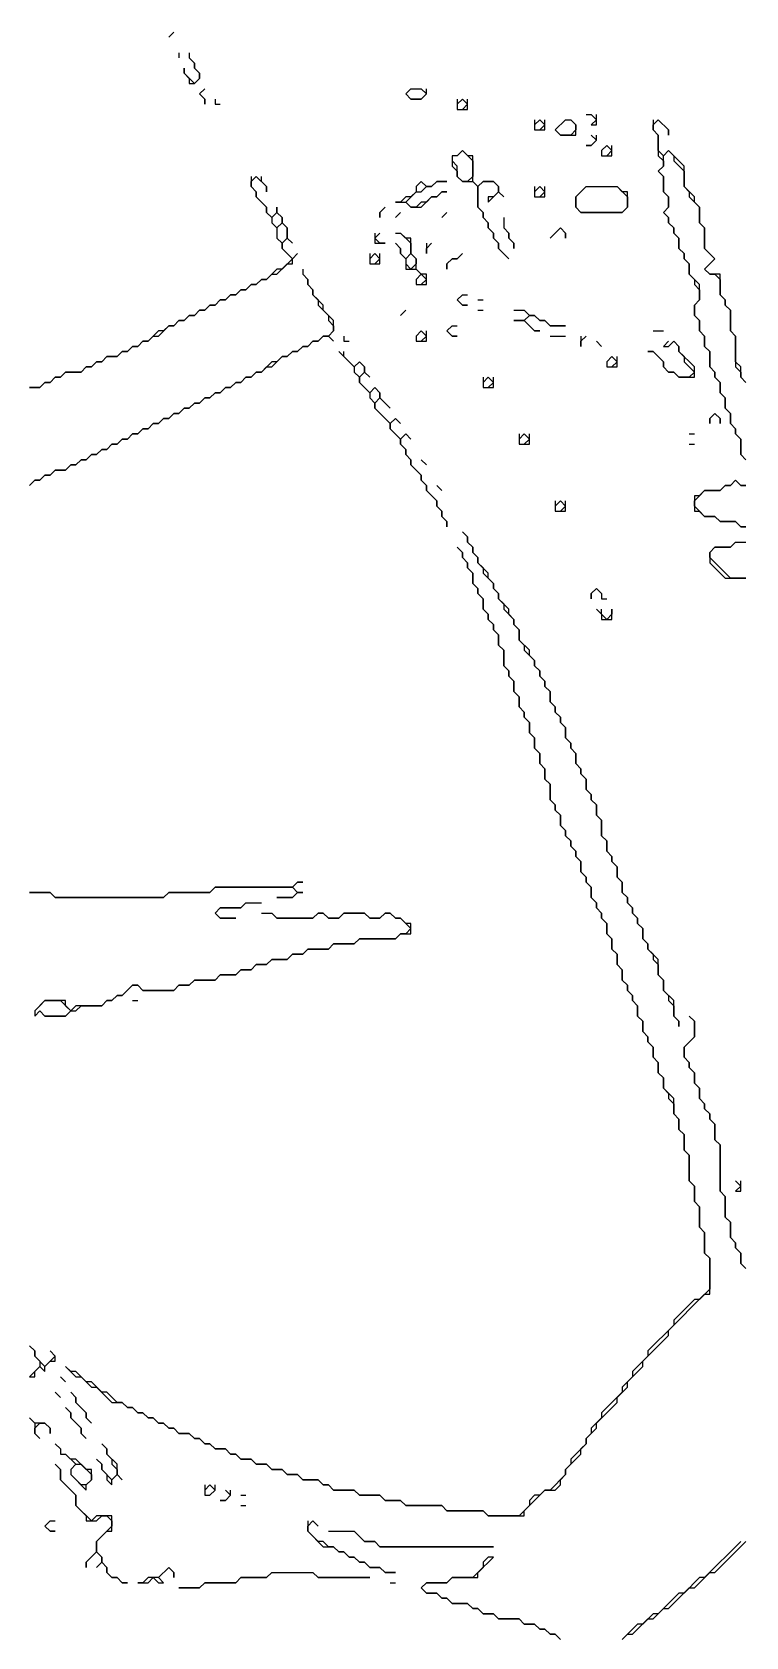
# Model space of a CAD drawing. Header units: metres. Extents: x 0 to 599, y 1 to 800.
# Drawn here: x 460.5 to 599, y 165.5 to 477 of the extents above; entities that cross this region are included whole.
import ezdxf

# ---------------------------------------------------------------- set-up
doc = ezdxf.new("R2010")
doc.units = ezdxf.units.M

msp = doc.modelspace()

# ---------------------------------------------------------------- linework, layer by layer
for points in [[(488, 477), (487, 476)], [(489, 473), (489, 472)], [(491, 473), (491, 472), (492, 471), (492, 470), (493, 469), (493, 468), (492, 467), (490, 469), (490, 470), (490, 469), (491, 468), (491, 467), (492, 467), (493, 468), (493, 469), (492, 470), (492, 471), (491, 472)], [(494, 466), (493, 465), (494, 464), (494, 463), (494, 464), (493, 465)], [(534, 466), (533, 465), (534, 464), (536, 464), (537, 465), (537, 466)], [(533, 465), (534, 466), (536, 466), (537, 465), (536, 464), (534, 464)], [(496, 464), (496, 463), (497, 463)], [(543, 464), (543, 462), (545, 462), (545, 464)], [(543, 463), (544, 464), (545, 463), (544, 462)], [(495, 461)], [(558, 460), (558, 458), (560, 458), (560, 460)], [(558, 459), (559, 460), (560, 459), (559, 458)], [(564, 460), (562, 458), (563, 457), (566, 457), (566, 459), (565, 460)], [(564, 460), (565, 460), (566, 459), (566, 458), (565, 457), (563, 457), (562, 458)], [(568, 461), (569, 461), (570, 460), (569, 459), (570, 459), (570, 461)], [(581, 460), (581, 458), (582, 457), (582, 453), (583, 452), (583, 451), (582, 450), (583, 449), (583, 446), (584, 445), (584, 443), (583, 442), (584, 441), (584, 440), (585, 439), (585, 438), (586, 437), (586, 435), (587, 434), (587, 433), (588, 432), (588, 430), (589, 429), (589, 428), (590, 427), (590, 425), (589, 424), (589, 422), (590, 421), (590, 419), (591, 418), (591, 416), (592, 415), (592, 412), (593, 411), (593, 410), (594, 409), (594, 407), (595, 406), (595, 404), (596, 403), (596, 401), (597, 400), (597, 399), (598, 398), (598, 395), (599, 394), (598, 395), (598, 398), (597, 399), (597, 400), (596, 401), (596, 403), (595, 404), (595, 406), (594, 407), (594, 409), (593, 410), (593, 411), (592, 412), (592, 415), (591, 416), (591, 418), (590, 419), (590, 421), (589, 422), (589, 424), (590, 425), (590, 428), (588, 430), (588, 432), (587, 433), (587, 434), (586, 435), (586, 437), (585, 438), (585, 439), (584, 440), (584, 441), (583, 442), (584, 443), (584, 445), (583, 446), (583, 449), (582, 450), (583, 451), (583, 453), (584, 454), (585, 453), (585, 452), (587, 450), (587, 447), (588, 446), (588, 445), (590, 443), (590, 440), (591, 439), (591, 435), (593, 433), (591, 431), (592, 430), (593, 430), (594, 429), (594, 426), (595, 425), (595, 424), (596, 423), (596, 419), (597, 418), (597, 412), (598, 411), (598, 410), (599, 409), (598, 410), (598, 412), (597, 413), (597, 418), (596, 419), (596, 423), (595, 424), (595, 425), (594, 426), (594, 430), (592, 430), (591, 431), (593, 433), (591, 435), (591, 439), (590, 440), (590, 443), (589, 444), (589, 445), (587, 447), (587, 451), (584, 454), (583, 453), (582, 454), (582, 457), (581, 458), (581, 459), (582, 460), (584, 458), (584, 457), (584, 458), (582, 460)], [(569, 457), (570, 456), (569, 455), (568, 455), (569, 455), (570, 456), (570, 457)], [(572, 455), (571, 454), (571, 453), (573, 453), (573, 455)], [(571, 454), (572, 455), (573, 454), (572, 453)], [(544, 454), (543, 453), (542, 453), (542, 451), (543, 450), (543, 449), (544, 448), (546, 448), (547, 447), (547, 443), (548, 442), (548, 441), (549, 440), (549, 439), (550, 438), (550, 437), (551, 436), (551, 435), (553, 433), (551, 435), (551, 436), (550, 437), (550, 438), (549, 439), (549, 440), (548, 441), (548, 442), (547, 443), (547, 447), (548, 448), (550, 448), (551, 447), (551, 446), (550, 445), (549, 445), (549, 444), (551, 446), (552, 445), (551, 446), (551, 447), (550, 448), (548, 448), (547, 447), (546, 448), (546, 453), (545, 453)], [(544, 454), (546, 452), (546, 449), (545, 448), (544, 448), (543, 449), (543, 451), (542, 452)], [(503, 449), (503, 447), (504, 446), (504, 445), (506, 443), (506, 442), (507, 441), (507, 440), (508, 439), (508, 437), (509, 436), (509, 435), (511, 433), (509, 431), (508, 431), (506, 429), (505, 429), (504, 428), (503, 428), (502, 427), (501, 427), (500, 426), (499, 426), (498, 425), (497, 425), (496, 424), (495, 424), (494, 423), (493, 423), (492, 422), (491, 422), (490, 421), (489, 421), (488, 420), (487, 420), (486, 419), (485, 419), (483, 417), (482, 417), (481, 416), (480, 416), (479, 415), (478, 415), (477, 414), (475, 414), (474, 413), (473, 413), (472, 412), (471, 412), (470, 411), (467, 411), (466, 410), (465, 410), (464, 409), (463, 409), (462, 408), (460, 408)], [(460, 408), (462, 408), (463, 409), (464, 409), (465, 410), (466, 410), (467, 411), (470, 411), (471, 412), (472, 412), (473, 413), (474, 413), (475, 414), (477, 414), (478, 415), (479, 415), (480, 416), (481, 416), (482, 417), (483, 417), (484, 418), (485, 418), (487, 420), (488, 420), (489, 421), (490, 421), (491, 422), (492, 422), (493, 423), (494, 423), (495, 424), (496, 424), (497, 425), (498, 425), (499, 426), (500, 426), (501, 427), (502, 427), (503, 428), (504, 428), (505, 429), (506, 429), (507, 430), (508, 430), (510, 432), (511, 432), (511, 433), (512, 434), (511, 433), (509, 435), (509, 436), (510, 437), (511, 436), (510, 437), (510, 439), (509, 440), (509, 441), (508, 442), (508, 443), (508, 442), (507, 441), (506, 442), (506, 443), (504, 445), (504, 446), (503, 447), (503, 448), (504, 449), (506, 447), (506, 446), (506, 447), (505, 448), (505, 449)], [(536, 448), (535, 447), (535, 446), (534, 445), (533, 445), (532, 444), (531, 444), (533, 444), (534, 443), (536, 443), (538, 445), (539, 445), (540, 446), (541, 446), (540, 446), (539, 445), (538, 445), (537, 444), (536, 444), (535, 443), (534, 443), (533, 444), (535, 446), (536, 446), (537, 447), (538, 447), (539, 448), (541, 448), (539, 448), (538, 447), (537, 447)], [(535, 447), (536, 448), (537, 447), (536, 446)], [(558, 447), (558, 445), (560, 445), (560, 447)], [(558, 446), (559, 447), (560, 446), (559, 445)], [(568, 447), (566, 445), (566, 443), (567, 442), (575, 442), (576, 443), (576, 446), (575, 446), (574, 447)], [(568, 447), (574, 447), (576, 445), (576, 443), (575, 442), (567, 442), (566, 443), (566, 445)], [(529, 443), (528, 442), (528, 441), (528, 442)], [(507, 441), (508, 442), (509, 441), (509, 440), (508, 439), (507, 440)], [(508, 439), (509, 440), (510, 439), (510, 437), (509, 436), (508, 437)], [(532, 442), (531, 441)], [(541, 442), (540, 441)], [(550, 442)], [(552, 441), (552, 439), (553, 438), (553, 437), (554, 436), (554, 435), (554, 436), (553, 437), (553, 438), (552, 439)], [(527, 438), (527, 436), (529, 436), (528, 436), (527, 437), (528, 438)], [(531, 438), (532, 438), (534, 436), (534, 434), (533, 433), (532, 434), (532, 435), (531, 436), (532, 435), (532, 434), (533, 433), (533, 431), (535, 431), (536, 430), (535, 429), (535, 428), (537, 428), (537, 430), (536, 430), (535, 431), (535, 433), (534, 434), (534, 437), (533, 437), (532, 438)], [(559, 437)], [(563, 439), (561, 437), (563, 439), (564, 438), (564, 437), (564, 438)], [(526, 434), (526, 432), (528, 432), (528, 434)], [(526, 433), (527, 434), (528, 433), (527, 432)], [(530, 434)], [(533, 433), (534, 434), (535, 433), (535, 432), (534, 431), (533, 432)], [(537, 436), (537, 434), (537, 435), (538, 436)], [(539, 434)], [(544, 434), (543, 433), (542, 433), (541, 432), (541, 431), (541, 432), (542, 433), (543, 433)], [(546, 434)], [(513, 431), (513, 430), (514, 429), (514, 428), (515, 427), (515, 426), (516, 425), (516, 424), (518, 422), (518, 421), (519, 420), (519, 419), (518, 418), (517, 418), (516, 417), (515, 417), (514, 416), (513, 416), (512, 415), (511, 415), (510, 414), (509, 414), (508, 413), (507, 413), (505, 411), (504, 411), (503, 410), (502, 410), (501, 409), (500, 409), (499, 408), (498, 408), (497, 407), (496, 407), (495, 406), (494, 406), (493, 405), (492, 405), (491, 404), (490, 404), (489, 403), (488, 403), (487, 402), (486, 402), (485, 401), (484, 401), (483, 400), (482, 400), (481, 399), (480, 399), (479, 398), (478, 398), (477, 397), (476, 397), (475, 396), (474, 396), (473, 395), (472, 395), (471, 394), (470, 394), (469, 393), (468, 393), (467, 392), (465, 392), (464, 391), (463, 391), (462, 390), (461, 390), (460, 389)], [(460, 389), (461, 390), (462, 390), (463, 391), (464, 391), (465, 392), (467, 392), (468, 393), (469, 393), (470, 394), (471, 394), (472, 395), (473, 395), (474, 396), (475, 396), (476, 397), (477, 397), (478, 398), (479, 398), (480, 399), (481, 399), (482, 400), (483, 400), (484, 401), (485, 401), (486, 402), (487, 402), (488, 403), (489, 403), (490, 404), (491, 404), (492, 405), (493, 405), (494, 406), (495, 406), (496, 407), (497, 407), (498, 408), (499, 408), (500, 409), (501, 409), (502, 410), (503, 410), (504, 411), (505, 411), (506, 412), (507, 412), (509, 414), (510, 414), (511, 415), (512, 415), (513, 416), (514, 416), (515, 417), (516, 417), (517, 418), (518, 418), (519, 417), (518, 418), (519, 419), (519, 421), (517, 423), (517, 424), (515, 426), (515, 427), (514, 428), (514, 429), (513, 430)], [(535, 429), (536, 430), (537, 429), (536, 428)], [(543, 431)], [(545, 432)], [(544, 426), (543, 425), (544, 424), (545, 424), (544, 424), (543, 425), (544, 426), (545, 426)], [(547, 425), (548, 425)], [(551, 425)], [(592, 426)], [(592, 424)], [(533, 423), (532, 422)], [(547, 423), (548, 423)], [(554, 423), (556, 423), (557, 422), (556, 421), (554, 421), (556, 421), (558, 419), (559, 419), (558, 419), (556, 421), (557, 422), (558, 422), (559, 421), (560, 421), (561, 420), (564, 420), (561, 420), (560, 421), (559, 421), (558, 422), (557, 422), (556, 423)], [(521, 418), (521, 417), (522, 417)], [(536, 419), (535, 418), (535, 417), (537, 417), (537, 419)], [(535, 418), (536, 419), (537, 418), (536, 417)], [(542, 420), (541, 419), (542, 418), (543, 418), (542, 418), (541, 419), (542, 420), (543, 420)], [(561, 418), (564, 418)], [(567, 418), (567, 416), (567, 417), (568, 418)], [(578, 418)], [(581, 419), (583, 419)], [(520, 415), (523, 412), (523, 411), (524, 410), (524, 409), (526, 407), (526, 406), (527, 405), (527, 404), (530, 401), (530, 400), (532, 398), (532, 397), (533, 396), (533, 395), (534, 394), (534, 393), (536, 391), (536, 390), (537, 389), (537, 388), (539, 386), (539, 385), (540, 384), (540, 383), (541, 382), (541, 381), (541, 382), (540, 383), (540, 384), (539, 385), (539, 386), (537, 388), (537, 389), (536, 390), (536, 391), (534, 393), (534, 394), (533, 395), (533, 396), (532, 397), (532, 398), (533, 399), (534, 398), (533, 399), (532, 398), (530, 400), (530, 401), (531, 402), (532, 401), (531, 402), (530, 401), (527, 404), (527, 405), (528, 406), (530, 404), (528, 406), (528, 407), (527, 408), (526, 407), (524, 409), (524, 410), (525, 411), (526, 410), (525, 411), (525, 412), (524, 413), (523, 412), (521, 414), (521, 415)], [(523, 415)], [(569, 415)], [(570, 417), (571, 416)], [(584, 417), (583, 416), (584, 416), (585, 417), (586, 416), (586, 415), (587, 414), (587, 413), (589, 411), (588, 410), (586, 410), (585, 411), (584, 411), (583, 412), (583, 413), (581, 415), (580, 415), (581, 415), (583, 413), (583, 412), (584, 411), (585, 411), (586, 410), (589, 410), (589, 412), (586, 415), (586, 416), (585, 417)], [(581, 417)], [(595, 415)], [(523, 412), (524, 413), (525, 412), (525, 411), (524, 410), (523, 411)], [(573, 414), (572, 413), (572, 412), (574, 412), (574, 414)], [(572, 413), (573, 414), (574, 413), (573, 412)], [(548, 410), (548, 408), (550, 408), (550, 410)], [(548, 409), (549, 410), (550, 409), (549, 408)], [(526, 407), (527, 408), (528, 407), (528, 406), (527, 405), (526, 406)], [(593, 403), (592, 402), (592, 401), (592, 402), (593, 403), (594, 402), (594, 401), (594, 402)], [(555, 399), (555, 397), (557, 397), (557, 399)], [(555, 398), (556, 399), (557, 398), (556, 397)], [(588, 399), (589, 399)], [(535, 396)], [(586, 397)], [(588, 397), (589, 397)], [(536, 394), (537, 393)], [(538, 391)], [(597, 390), (596, 389), (595, 389), (594, 388), (591, 388), (590, 387), (589, 387), (589, 384), (590, 384), (591, 383), (593, 383), (594, 382), (597, 382), (598, 381), (599, 381), (598, 381), (597, 382), (594, 382), (593, 383), (591, 383), (589, 385), (589, 386), (591, 388), (594, 388), (595, 389), (596, 389), (597, 390), (598, 389), (599, 389), (598, 389)], [(539, 389), (540, 388)], [(541, 386)], [(542, 384)], [(562, 386), (562, 384), (564, 384), (564, 386)], [(562, 385), (563, 386), (564, 385), (563, 384)], [(543, 382)], [(543, 377), (544, 376), (544, 375), (545, 374), (545, 373), (546, 372), (546, 370), (547, 369), (547, 368), (548, 367), (548, 365), (549, 364), (549, 363), (550, 362), (550, 361), (551, 360), (551, 358), (552, 357), (552, 354), (553, 353), (553, 352), (554, 351), (554, 349), (555, 348), (555, 346), (556, 345), (556, 344), (557, 343), (557, 341), (558, 340), (558, 338), (559, 337), (559, 335), (560, 334), (560, 332), (561, 331), (561, 328), (562, 327), (562, 326), (563, 325), (563, 323), (564, 322), (564, 321), (565, 320), (565, 319), (566, 318), (566, 317), (567, 316), (567, 314), (568, 313), (568, 312), (569, 311), (569, 309), (570, 308), (570, 307), (571, 306), (571, 305), (572, 304), (572, 302), (573, 301), (573, 299), (574, 298), (574, 296), (575, 295), (575, 293), (576, 292), (576, 291), (577, 290), (577, 289), (578, 288), (578, 286), (579, 285), (579, 283), (580, 282), (580, 281), (581, 280), (581, 278), (582, 277), (582, 275), (583, 274), (583, 272), (584, 271), (584, 270), (585, 269), (585, 267), (586, 266), (586, 264), (587, 263), (587, 260), (588, 259), (588, 254), (589, 253), (589, 250), (590, 249), (590, 245), (591, 244), (591, 240), (592, 239), (592, 233), (590, 231), (589, 231), (585, 227), (585, 226), (580, 221), (580, 220), (577, 217), (577, 216), (575, 214), (575, 213), (571, 209), (571, 208), (569, 206), (569, 205), (568, 204), (568, 203), (565, 200), (565, 199), (564, 198), (564, 197), (561, 194), (560, 194), (559, 193), (558, 193), (557, 192), (557, 191), (555, 189), (549, 189), (548, 190), (541, 190), (540, 191), (533, 191), (532, 192), (529, 192), (528, 193), (524, 193), (523, 194), (519, 194), (518, 195), (517, 195), (516, 196), (513, 196), (512, 197), (510, 197), (509, 198), (507, 198), (506, 199), (504, 199), (503, 200), (501, 200), (500, 201), (499, 201), (498, 202), (496, 202), (495, 203), (494, 203), (493, 204), (492, 204), (491, 205), (489, 205), (488, 206), (487, 206), (486, 207), (485, 207), (484, 208), (483, 208), (482, 209), (481, 209), (480, 210), (479, 210), (478, 211), (477, 211), (475, 213), (474, 213), (472, 215), (471, 215), (469, 217), (468, 217), (467, 218), (469, 216), (470, 216), (472, 214), (473, 214), (476, 211), (478, 211), (479, 210), (480, 210), (481, 209), (482, 209), (483, 208), (484, 208), (485, 207), (486, 207), (487, 206), (488, 206), (489, 205), (491, 205), (492, 204), (493, 204), (494, 203), (495, 203), (496, 202), (498, 202), (499, 201), (500, 201), (501, 200), (503, 200), (504, 199), (506, 199), (507, 198), (509, 198), (510, 197), (512, 197), (513, 196), (516, 196), (517, 195), (518, 195), (519, 194), (523, 194), (524, 193), (528, 193), (529, 192), (532, 192), (533, 191), (540, 191), (541, 190), (548, 190), (549, 189), (556, 189), (556, 190), (560, 194), (562, 194), (563, 195), (563, 196), (564, 197), (564, 198), (567, 201), (567, 202), (568, 203), (568, 204), (570, 206), (570, 207), (574, 211), (574, 212), (576, 214), (576, 215), (579, 218), (579, 219), (584, 224), (584, 225), (591, 232), (592, 232), (592, 239), (591, 240), (591, 244), (590, 245), (590, 249), (589, 250), (589, 253), (588, 254), (588, 259), (587, 260), (587, 263), (586, 264), (586, 266), (585, 267), (585, 270), (583, 272), (583, 274), (582, 275), (582, 277), (581, 278), (581, 280), (580, 281), (580, 282), (579, 283), (579, 285), (578, 286), (578, 288), (577, 289), (577, 290), (576, 291), (576, 292), (575, 293), (575, 295), (574, 296), (574, 298), (573, 299), (573, 301), (572, 302), (572, 304), (571, 305), (571, 306), (570, 307), (570, 308), (569, 309), (569, 311), (568, 312), (568, 313), (567, 314), (567, 316), (566, 317), (566, 318), (565, 319), (565, 320), (564, 321), (564, 322), (563, 323), (563, 325), (562, 326), (562, 327), (561, 328), (561, 331), (560, 332), (560, 334), (559, 335), (559, 337), (558, 338), (558, 340), (557, 341), (557, 343), (556, 344), (556, 345), (555, 346), (555, 348), (554, 349), (554, 351), (553, 352), (553, 353), (552, 354), (552, 357), (551, 358), (551, 360), (550, 361), (550, 362), (549, 363), (549, 364), (548, 365), (548, 367), (547, 368), (547, 369), (546, 370), (546, 372), (545, 373), (545, 374), (544, 375), (544, 376)], [(542, 379)], [(544, 380), (545, 379), (545, 378), (546, 377), (546, 376), (547, 375), (547, 374), (548, 373), (548, 372), (550, 370), (550, 369), (551, 368), (551, 367), (552, 366), (552, 365), (554, 363), (554, 362), (555, 361), (555, 359), (556, 358), (556, 357), (558, 355), (558, 354), (559, 353), (559, 352), (560, 351), (560, 350), (561, 349), (561, 347), (562, 346), (562, 345), (563, 344), (563, 343), (564, 342), (564, 340), (565, 339), (565, 338), (566, 337), (566, 335), (567, 334), (567, 333), (568, 332), (568, 330), (569, 329), (569, 328), (570, 327), (570, 325), (571, 324), (571, 321), (572, 320), (572, 318), (573, 317), (573, 316), (574, 315), (574, 313), (575, 312), (575, 310), (576, 309), (576, 308), (577, 307), (577, 306), (578, 305), (578, 304), (579, 303), (579, 301), (580, 300), (580, 299), (581, 298), (581, 297), (582, 296), (582, 294), (583, 293), (583, 291), (584, 290), (584, 289), (585, 288), (585, 286), (586, 285), (586, 284), (586, 285), (585, 286), (585, 289), (583, 291), (583, 293), (582, 294), (582, 297), (580, 299), (580, 300), (579, 301), (579, 303), (578, 304), (578, 305), (577, 306), (577, 307), (576, 308), (576, 309), (575, 310), (575, 312), (574, 313), (574, 315), (573, 316), (573, 317), (572, 318), (572, 320), (571, 321), (571, 324), (570, 325), (570, 327), (569, 328), (569, 329), (568, 330), (568, 332), (567, 333), (567, 334), (566, 335), (566, 337), (565, 338), (565, 339), (564, 340), (564, 342), (563, 343), (563, 344), (562, 345), (562, 346), (561, 347), (561, 349), (560, 350), (560, 351), (559, 352), (559, 353), (558, 354), (558, 355), (557, 356), (557, 357), (555, 359), (555, 361), (554, 362), (554, 363), (553, 364), (553, 365), (551, 367), (551, 368), (550, 369), (550, 370), (549, 371), (549, 372), (547, 374), (547, 375), (546, 376), (546, 377), (545, 378), (545, 379)], [(597, 378), (596, 377), (593, 377), (592, 376), (592, 374), (595, 371), (599, 371), (596, 371), (592, 375), (592, 376), (593, 377), (596, 377), (597, 378), (599, 378)], [(570, 369), (569, 368), (569, 367), (569, 368), (570, 369), (571, 368), (571, 367), (572, 367)], [(570, 365), (571, 364), (571, 363), (573, 363), (573, 365), (573, 364), (572, 363), (571, 364), (571, 365)], [(460, 310), (464, 310), (465, 309), (486, 309), (487, 310), (495, 310), (496, 311), (511, 311), (512, 310), (511, 309), (508, 309), (511, 309), (512, 310), (513, 310), (512, 310), (511, 311), (512, 312), (513, 312), (512, 312), (511, 311), (496, 311), (495, 310), (487, 310), (486, 309), (465, 309), (464, 310), (460, 310)], [(505, 306), (507, 306), (508, 305), (515, 305), (516, 306), (517, 306), (518, 305), (520, 305), (521, 306), (525, 306), (526, 305), (528, 305), (529, 306), (530, 306), (531, 305), (532, 305), (534, 303), (533, 302), (532, 302), (531, 301), (524, 301), (523, 300), (519, 300), (518, 299), (514, 299), (513, 298), (511, 298), (510, 297), (507, 297), (506, 296), (504, 296), (503, 295), (501, 295), (500, 294), (497, 294), (496, 293), (492, 293), (491, 292), (489, 292), (488, 291), (482, 291), (481, 292), (480, 292), (478, 290), (477, 290), (476, 289), (475, 289), (474, 288), (469, 288), (468, 287), (467, 288), (467, 289), (463, 289), (461, 287), (461, 286), (462, 287), (463, 286), (467, 286), (468, 287), (469, 287), (470, 288), (474, 288), (475, 289), (476, 289), (477, 290), (478, 290), (480, 292), (481, 292), (482, 291), (488, 291), (489, 292), (491, 292), (492, 293), (496, 293), (497, 294), (500, 294), (501, 295), (503, 295), (504, 296), (506, 296), (507, 297), (510, 297), (511, 298), (513, 298), (514, 299), (518, 299), (519, 300), (523, 300), (524, 301), (531, 301), (532, 302), (534, 302), (534, 304), (533, 304), (532, 305), (531, 305), (530, 306), (529, 306), (528, 305), (526, 305), (525, 306), (521, 306), (520, 305), (518, 305), (517, 306), (516, 306), (515, 305), (508, 305), (507, 306)], [(502, 308), (501, 307), (497, 307), (496, 306), (497, 305), (500, 305), (497, 305), (496, 306), (497, 307), (501, 307), (502, 308), (505, 308)], [(462, 288), (463, 289), (466, 289), (468, 287), (467, 286), (463, 286), (462, 287)], [(480, 289), (481, 289)], [(588, 286), (589, 285), (589, 282), (587, 280), (587, 278), (588, 277), (588, 276), (589, 275), (589, 273), (590, 272), (590, 270), (591, 269), (591, 268), (592, 267), (592, 266), (593, 265), (593, 262), (594, 261), (594, 252), (595, 251), (595, 247), (596, 246), (596, 243), (597, 242), (597, 241), (598, 240), (598, 238), (599, 237), (598, 238), (598, 240), (597, 241), (597, 242), (596, 243), (596, 246), (595, 247), (595, 251), (594, 252), (594, 261), (593, 262), (593, 265), (592, 266), (592, 267), (591, 268), (591, 269), (590, 270), (590, 272), (589, 273), (589, 275), (588, 276), (588, 277), (587, 278), (587, 280), (589, 282), (589, 285)], [(597, 254), (598, 253), (597, 252), (598, 252), (598, 254)], [(460, 222), (461, 221), (461, 220), (462, 219), (462, 218), (460, 216), (461, 216), (461, 217), (462, 218), (463, 217), (463, 218), (464, 219), (465, 219), (465, 220), (464, 221), (465, 220), (463, 218), (461, 220), (461, 221), (460, 222)], [(464, 215)], [(466, 216), (467, 215)], [(465, 213), (466, 212)], [(468, 213), (469, 212), (469, 211), (471, 209), (471, 208), (472, 207), (471, 208), (471, 209), (469, 211), (469, 212)], [(467, 210), (468, 209), (468, 208), (470, 206), (470, 205), (471, 204), (470, 205), (470, 206), (468, 208), (468, 209)], [(460, 208), (461, 207), (461, 205), (462, 204), (461, 205), (461, 206), (462, 207), (463, 207), (464, 206), (464, 205), (464, 206), (463, 207), (461, 207), (460, 208)], [(465, 203), (466, 202), (466, 201), (467, 201), (469, 199), (468, 198), (468, 197), (471, 194), (471, 195), (472, 196), (472, 198), (471, 198), (469, 200), (468, 200)], [(473, 205)], [(474, 203), (475, 202), (475, 201), (476, 200), (476, 199), (477, 198), (477, 197), (476, 196), (474, 198), (474, 199), (473, 200), (474, 199), (474, 198), (475, 197), (475, 196), (476, 195), (476, 196), (477, 197), (478, 196), (477, 197), (477, 199), (475, 201), (475, 202)], [(472, 202)], [(465, 199), (466, 198), (466, 196), (469, 193), (469, 191), (471, 189), (471, 188), (473, 188), (474, 189), (475, 189), (476, 188), (476, 187), (473, 184), (473, 182), (471, 180), (471, 179), (471, 180), (473, 182), (474, 181), (474, 180), (473, 179), (474, 180), (475, 179), (475, 178), (476, 177), (477, 177), (478, 176), (479, 176), (478, 176), (477, 177), (476, 177), (475, 178), (475, 179), (474, 180), (474, 181), (473, 182), (473, 184), (475, 186), (476, 186), (476, 189), (473, 189), (472, 188), (469, 191), (469, 193), (466, 196), (466, 198)], [(468, 198), (469, 199), (470, 199), (472, 197), (472, 196), (471, 195), (470, 195), (468, 197)], [(494, 195), (494, 193), (495, 193), (496, 194), (496, 195)], [(494, 194), (495, 195), (496, 194), (495, 193)], [(498, 194), (499, 193), (498, 192), (497, 192), (498, 192), (499, 193), (499, 194)], [(472, 192)], [(477, 193)], [(501, 193), (502, 193)], [(501, 191), (502, 191)], [(464, 188), (463, 187), (464, 186), (465, 186), (464, 186), (463, 187), (464, 188), (465, 188)], [(514, 188), (514, 186), (517, 183), (519, 183), (520, 182), (521, 182), (522, 181), (523, 181), (524, 180), (525, 180), (526, 179), (528, 179), (529, 178), (531, 178), (529, 178), (528, 179), (526, 179), (525, 180), (524, 180), (523, 181), (522, 181), (521, 182), (520, 182), (519, 183), (518, 183), (517, 184), (516, 184), (514, 186), (514, 187), (515, 188), (516, 187), (515, 188)], [(518, 186), (523, 186), (525, 184), (527, 184), (528, 183), (550, 183), (528, 183), (527, 184), (525, 184), (523, 186)], [(598, 184), (591, 177), (590, 177), (587, 174), (586, 174), (582, 170), (581, 170), (579, 168), (578, 168), (575, 165)], [(575, 165), (576, 166), (577, 166), (580, 169), (581, 169), (583, 171), (584, 171), (588, 175), (589, 175), (592, 178), (593, 178), (599, 184)], [(563, 165), (562, 166), (561, 166), (560, 167), (559, 167), (558, 168), (556, 168), (555, 169), (551, 169), (550, 170), (548, 170), (547, 171), (546, 171), (545, 172), (542, 172), (541, 173), (540, 173), (539, 174), (537, 174), (536, 175), (537, 176), (541, 176), (542, 177), (547, 177), (547, 178), (550, 181), (549, 181), (548, 180), (548, 179), (546, 177), (542, 177), (541, 176), (537, 176), (536, 175), (537, 174), (539, 174), (540, 173), (541, 173), (542, 172), (545, 172), (546, 171), (547, 171), (548, 170), (550, 170), (551, 169), (555, 169), (556, 168), (558, 168), (559, 167), (560, 167), (561, 166), (562, 166), (563, 165)], [(487, 179), (485, 177), (483, 177), (482, 176), (481, 176), (483, 176), (484, 177), (485, 176), (486, 176), (485, 177), (487, 179), (488, 178), (488, 177), (488, 178)], [(481, 178)], [(507, 178), (506, 177), (501, 177), (500, 176), (494, 176), (493, 175), (489, 175), (493, 175), (494, 176), (500, 176), (501, 177), (506, 177), (507, 178), (515, 178), (516, 177), (526, 177), (516, 177), (515, 178)], [(530, 176), (531, 176)]]:
    msp.add_lwpolyline(points)

doc.saveas('drawing.dxf')
